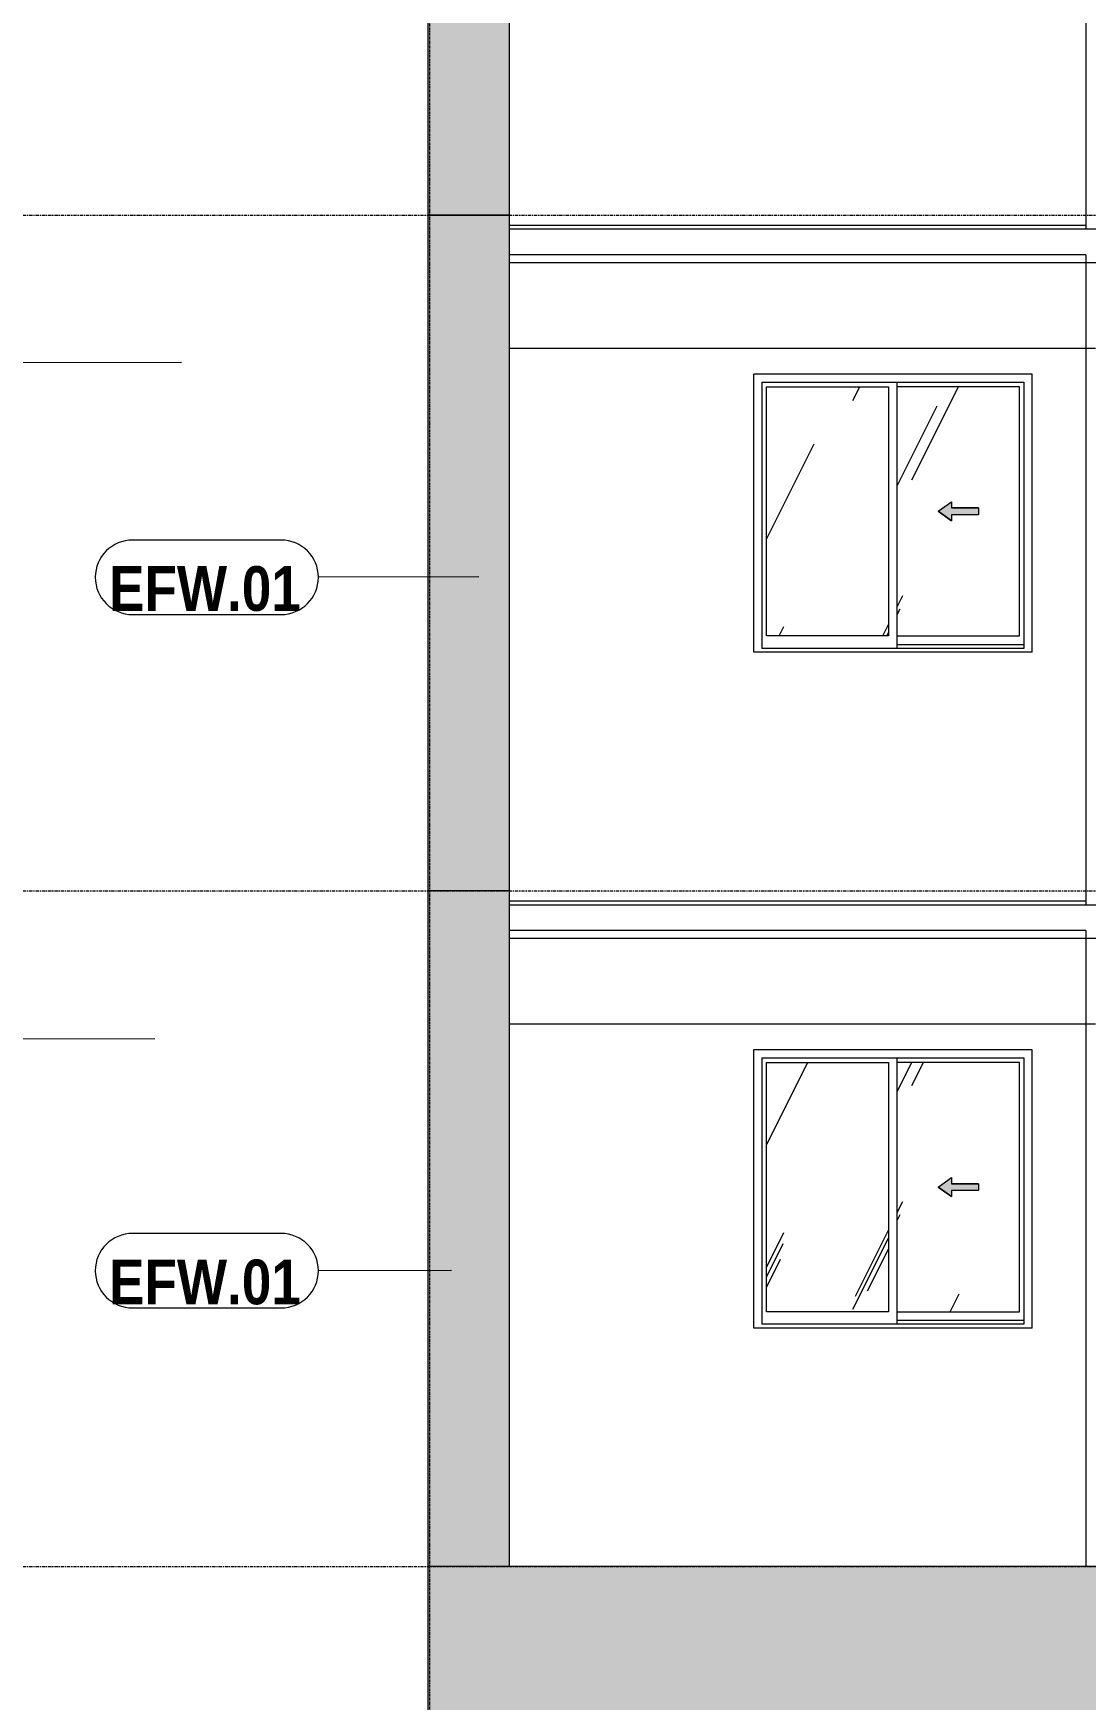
# Model space of a CAD drawing. Header units: millimetres. Extents: x 1240 to 198004, y -7796 to 35300.
# Drawn here: x 15242 to 20537, y 4930 to 13314 of the extents above; entities that cross this region are included whole.
import ezdxf

# ---------------------------------------------------------------- set-up
doc = ezdxf.new("R2010")
doc.units = ezdxf.units.MM
for name, pattern in [('1 NÉT CALL OUT', [6, 3, -3]), ('Centre', [31.75, 6.35, -4.7625, 15.875, -4.7625]), ('Grid Line', [22.225, 12.7, -3.175, 3.175, -3.175])]:
    doc.linetypes.add(name, pattern=pattern)
for name, color, linetype, lineweight in [('0-1', 7, 'Continuous', 5), ('A-DETL-GENF', 92, 'Continuous', 9), ('A-DETL-GENF-2', 92, '1 NÉT CALL OUT', 9), ('A-FLOR', 192, 'Continuous', 9), ('A-FLOR-2', 7, 'Continuous', 9), ('A-FLOR-LEVL-2', 51, 'Centre', 9), ('A-GLAZ', 151, 'Continuous', 9), ('A-GLAZ-3', 7, '1 NÉT CALL OUT', 9), ('A-WALL', 113, 'Continuous', 9), ('A-WALL-IDEN', 211, 'Continuous', 9), ('A-WALL-PATT-3', 111, 'Continuous', 5), ('S-BEAM-3', 7, 'Continuous', 9), ('S-GRID-1', 1, 'Grid Line', 9)]:
    doc.layers.add(name, color=color, linetype=linetype, lineweight=lineweight)
doc.styles.add('Arial_B', font='arialbd.ttf', dxfattribs={"width": 0.85, "height": 225})
pattern_1 = [(63.435, (2168, 104.33), (-0.001, 1524), [532.46, -2875.3]), (63.435, (644, 104.33), (-0.001, 1524.001), [532.46, -2875.3]), (63.435, (2897.55, 398.8), (-0.001, 1524), [532.46, -2875.3]), (63.435, (1373.55, 398.8), (-0.001, 1524.001), [532.46, -2875.3]), (63.435, (2787.1, 294.83), (-0.001, 1524), [532.46, -2875.3]), (63.435, (1263.1, 294.83), (-0.001, 1524.001), [532.46, -2875.3]), (63.435, (2674.6, 890.1), (-0.001, 1524), [258.8, -3148.965]), (63.435, (1150.6, 890.1), (-0.001, 1524.001), [258.8, -3148.965]), (63.435, (2600.96, 797.95), (-0.001, 1524), [532.46, -2875.3]), (63.435, (1076.96, 797.95), (-0.001, 1524.001), [532.46, -2875.3]), (63.435, (2613.95, 864.1), (-0.001, 1524), [532.46, -2875.3]), (63.435, (1089.95, 864.1), (-0.001, 1524.001), [532.46, -2875.3]), (63.435, (1999.1, 573.94), (-0.001, 1524), [532.46, -2875.3]), (63.435, (475.1, 573.94), (-0.001, 1524.001), [532.46, -2875.3]), (63.435, (2012.1, 651.9), (-0.001, 1524), [532.46, -2875.3]), (63.435, (488.1, 651.9), (-0.001, 1524.001), [532.46, -2875.3]), (63.435, (2015.6, 708.1), (-0.001, 1524), [532.46, -2875.3]), (63.435, (491.6, 708.1), (-0.001, 1524.001), [532.46, -2875.3])]

# ---------------------------------------------------------------- blocks, each defined once
blk = doc.blocks.new('NCV_TKTC_KET CAU_rvt-1-TKCS_MẶT ĐỨNG NỘI KHU 1')
at = {"layer": 'A-FLOR-2'}
for p, q in [((17636.9, 12330), (23335.3, 12330)), ((23335.3, 12160), (17636.9, 12160)), ((17636.9, 8930), (23335.3, 8930)), ((23335.3, 8760), (17636.9, 8760))]:
    blk.add_line(p, q, dxfattribs=at)
at = {"layer": 'S-BEAM-3'}
for p, q in [((17636.9, 12330), (23335.3, 12330)), ((17636.9, 11730), (20586.9, 11730)), ((17636.9, 8930), (23335.3, 8930)), ((17636.9, 8330), (20586.9, 8330))]:
    blk.add_line(p, q, dxfattribs=at)
blk = doc.blocks.new('1_FAMILY RVT - W01-WxH 1400x1400xmm-411185-TKCS_MẶT ĐỨNG NỘI KHU 1')
at = {"layer": 'A-DETL-GENF-2'}
blk.add_hatch(color=256, dxfattribs=at).paths.add_polyline_path([(19862.4, 7462.1), (19862.4, 7492.6), (19997.9, 7492.6), (19997.9, 7526.5), (19862.4, 7526.5), (19862.4, 7557), (19794.7, 7509.5)])
at = {"layer": 'A-GLAZ'}
h = blk.add_hatch(dxfattribs=at)
h.set_pattern_fill('FP_2', color=256, style=0, pattern_type=2)
h.set_pattern_definition(pattern_1)
h.paths.add_polyline_path([(19544.7, 6882.5), (19544.7, 8136.5), (18930.4, 8136.5), (18930.4, 6882.5), (19287.9, 6882.5)])
h = blk.add_hatch(dxfattribs=at)
h.set_pattern_fill('FP_2', color=256, style=0, pattern_type=2)
h.set_pattern_definition(pattern_1)
h.paths.add_polyline_path([(20203.4, 6882.5), (20203.4, 8136.5), (19589.2, 8136.5), (19589.2, 6882.5)])
h.paths.add_polyline_path([(19862.4, 7462.1), (19794.7, 7509.5), (19862.4, 7557), (19862.4, 7526.5), (19997.9, 7526.5), (19997.9, 7492.6), (19862.4, 7492.6)])
at = {"layer": 'A-DETL-GENF'}
for p, q in [((19794.7, 7509.5), (19862.4, 7557)), ((19794.7, 7509.5), (19862.4, 7557)), ((19862.4, 7557), (19862.4, 7526.5)), ((19862.4, 7557), (19862.4, 7526.5)), ((19794.7, 7509.5), (19862.4, 7462.1)), ((19862.4, 7462.1), (19794.7, 7509.5)), ((19997.9, 7526.5), (19862.4, 7526.5)), ((19862.4, 7526.5), (19997.9, 7526.5)), ((19862.4, 7492.6), (19862.4, 7462.1)), ((19997.9, 7492.6), (19862.4, 7492.6)), ((19862.4, 7492.6), (19862.4, 7462.1)), ((19997.9, 7492.6), (19862.4, 7492.6)), ((19997.9, 7526.5), (19997.9, 7492.6)), ((19997.9, 7526.5), (19997.9, 7492.6))]:
    blk.add_line(p, q, dxfattribs=at)
at = {"layer": 'A-GLAZ'}
for p, q in [((20266.9, 8200), (18866.9, 8200)), ((18866.9, 6800), (18866.9, 8200)), ((18907.9, 8159.1), (18907.9, 6819)), ((18907.9, 8159.1), (20226, 8159.1)), ((18930.4, 8136.5), (19544.7, 8136.5)), ((18930.4, 6882.5), (18930.4, 8136.5)), ((19544.7, 8136.5), (19544.7, 6882.5)), ((19589.2, 6819), (19589.2, 8159.1)), ((20203.4, 8136.5), (19589.2, 8136.5)), ((20203.4, 6882.5), (20203.4, 8136.5)), ((20226, 8159.1), (20226, 6819)), ((20266.9, 6800), (20266.9, 8200)), ((19544.7, 6882.5), (18930.4, 6882.5)), ((19589.2, 6882.5), (20203.4, 6882.5)), ((20266.9, 6800), (18866.9, 6800)), ((20226, 6819), (18907.9, 6819)), ((20226, 6838.1), (19589.2, 6838.1)), ((20226, 6838.1), (19589.2, 6838.1))]:
    blk.add_line(p, q, dxfattribs=at)
blk = doc.blocks.new('1_FAMILY RVT - W01-WxH 1400x1400xmm-V270-TKCS_MẶT ĐỨNG NỘI KHU 1')
at = {"layer": 'A-DETL-GENF-2'}
blk.add_hatch(color=256, dxfattribs=at).paths.add_polyline_path([(19862.4, 10862.1), (19862.4, 10892.6), (19997.9, 10892.6), (19997.9, 10926.5), (19862.4, 10926.5), (19862.4, 10957), (19794.7, 10909.5)])
at = {"layer": 'A-GLAZ'}
h = blk.add_hatch(dxfattribs=at)
h.set_pattern_fill('FP_2', color=256, style=0, pattern_type=2)
h.set_pattern_definition(pattern_1)
h.paths.add_polyline_path([(18930.4, 10282.6), (19544.7, 10282.6), (19544.7, 11536.5), (18930.4, 11536.5), (18930.4, 11160.1)])
h = blk.add_hatch(dxfattribs=at)
h.set_pattern_fill('FP_2', color=256, style=0, pattern_type=2)
h.set_pattern_definition(pattern_1)
h.paths.add_polyline_path([(20203.4, 10282.6), (20203.4, 11536.5), (19589.2, 11536.5), (19589.2, 10282.6)])
h.paths.add_polyline_path([(19862.4, 10862.1), (19794.7, 10909.5), (19862.4, 10957), (19862.4, 10926.5), (19997.9, 10926.5), (19997.9, 10892.6), (19862.4, 10892.6)])
at = {"layer": 'A-DETL-GENF'}
for p, q in [((19794.7, 10909.5), (19862.4, 10957)), ((19794.7, 10909.5), (19862.4, 10957)), ((19794.7, 10909.5), (19862.4, 10862.1)), ((19862.4, 10862.1), (19794.7, 10909.5)), ((19862.4, 10957), (19862.4, 10926.5)), ((19862.4, 10957), (19862.4, 10926.5)), ((19997.9, 10926.5), (19862.4, 10926.5)), ((19862.4, 10926.5), (19997.9, 10926.5)), ((19997.9, 10926.5), (19997.9, 10892.6)), ((19997.9, 10926.5), (19997.9, 10892.6)), ((19862.4, 10892.6), (19862.4, 10862.1)), ((19997.9, 10892.6), (19862.4, 10892.6)), ((19862.4, 10892.6), (19862.4, 10862.1)), ((19997.9, 10892.6), (19862.4, 10892.6))]:
    blk.add_line(p, q, dxfattribs=at)
at = {"layer": 'A-GLAZ'}
for p, q in [((20266.9, 11600), (18866.9, 11600)), ((18866.9, 10200), (18866.9, 11600)), ((20266.9, 10200), (20266.9, 11600)), ((18907.9, 11559.1), (18907.9, 10219)), ((18907.9, 11559.1), (20226, 11559.1)), ((18930.4, 11536.5), (19544.7, 11536.5)), ((18930.4, 10282.6), (18930.4, 11536.5)), ((19544.7, 11536.5), (19544.7, 10282.6)), ((19589.2, 10219), (19589.2, 11559.1)), ((20203.4, 11536.5), (19589.2, 11536.5)), ((20203.4, 10282.6), (20203.4, 11536.5)), ((20226, 11559.1), (20226, 10219)), ((19544.7, 10282.6), (18930.4, 10282.6)), ((19589.2, 10282.6), (20203.4, 10282.6)), ((20226, 10238.1), (19589.2, 10238.1)), ((20226, 10238.1), (19589.2, 10238.1)), ((20266.9, 10200), (18866.9, 10200)), ((20226, 10219), (18907.9, 10219))]:
    blk.add_line(p, q, dxfattribs=at)
blk = doc.blocks.new('CTL_WALL TAG NO MARK - 10-2062273-TKCS_MẶT ĐỨNG NỘI KHU 1')
at = {"layer": 'A-WALL-IDEN'}
for p, q in [((16488.7, 30459.2), (15741, 30459.2)), ((15741, 30084.2), (16488.7, 30084.2))]:
    blk.add_line(p, q, dxfattribs=at)
for centre, start, end in [((15741, 30271.7), 90, 270), ((16488.7, 30271.7), 270, 90)]:
    blk.add_arc(centre, 187.5, start, end, dxfattribs=at)

msp = doc.modelspace()

# ---------------------------------------------------------------- hatches: boundary and pattern name
at = {"layer": 'A-WALL-PATT-3'}
for points in [[(17636.9, 12400), (17636.9, 15800), (17226.9, 15800), (17226.9, 12400)], [(17636.9, 9000), (17636.9, 12400), (17226.9, 12400), (17226.9, 9000)], [(17636.9, 5600), (17636.9, 9000), (17226.9, 9000), (17226.9, 5600)]]:
    msp.add_hatch(color=256, dxfattribs=at).paths.add_polyline_path(points)
h = msp.add_hatch(color=256, dxfattribs=at)
h.paths.add_polyline_path([(17236.9, 2200), (17236.9, 3290), (17226.9, 3290), (17226.9, 2200)])
h.paths.add_polyline_path([(17236.9, 3300), (17236.9, 4690), (17226.9, 4690), (17226.9, 3300)])
h.paths.add_polyline_path([(17226.9, 4700), (17236.9, 4700), (17236.9, 5600), (17226.9, 5600)])
h = msp.add_hatch(color=256, dxfattribs=at)
h.paths.add_polyline_path([(23162.9, 2200), (23336.9, 2200), (23336.9, 3290), (17236.9, 3290), (17236.9, 2200), (20579.6, 2200)])
h.paths.add_polyline_path([(17996.2, 3300), (23335.3, 3300), (23335.3, 4690), (17236.9, 4690), (17236.9, 3300), (17350.4, 3300)])
h.paths.add_polyline_path([(17236.9, 4700), (23336.9, 4700), (23337.4, 5600), (17236.9, 5600)])

# ---------------------------------------------------------------- linework, layer by layer
at = {"layer": 'A-FLOR'}
for p, q in [((20536.9, 12350), (20536.9, 12330)), ((20536.9, 8950), (20536.9, 8930))]:
    msp.add_line(p, q, dxfattribs=at)
at = {"layer": 'A-FLOR-LEVL-2'}
for p, q in [((1240.2, 12400), (91585, 12400)), ((1240.2, 9000), (91585, 9000)), ((1240.2, 5600), (91585, 5600))]:
    msp.add_line(p, q, dxfattribs=at)
at = {"layer": 'A-WALL'}
for p, q in [((17636.9, 5600), (17636.9, 29400)), ((17226.9, 26000), (17226.9, 4700)), ((20536.9, 15600), (20536.9, 12350)), ((17636.9, 12400), (17226.9, 12400)), ((17226.9, 12400), (17636.9, 12400)), ((17636.9, 12350), (20536.9, 12350)), ((20536.9, 12200), (17636.9, 12200)), ((20536.9, 12200), (20536.9, 8950)), ((17636.9, 9000), (17226.9, 9000)), ((17636.9, 8950), (20536.9, 8950)), ((20536.9, 8800), (17636.9, 8800)), ((20536.9, 8800), (20536.9, 5600)), ((23337.4, 5600), (17226.9, 5600))]:
    msp.add_line(p, q, dxfattribs=at)
at = {"layer": 'A-WALL-IDEN'}
for p, q in [((15986.6, 11657.5), (14626.2, 11656)), ((17483.9, 10579), (16676.2, 10577.5)), ((15853.5, 8255.1), (14631.2, 8253.6)), ((17345.8, 7090.2), (16676.2, 7088.7))]:
    msp.add_line(p, q, dxfattribs=at)
at = {"layer": 'S-GRID-1'}
msp.add_line((17236.9, -2695.9), (17236.9, 30542.5), dxfattribs=at)

# ---------------------------------------------------------------- block references
at = {"layer": '0-1'}
msp.add_blockref('NCV_TKTC_KET CAU_rvt-1-TKCS_MẶT ĐỨNG NỘI KHU 1', (0, 0), dxfattribs=at)
at = {"layer": 'A-GLAZ-3'}
for name in ['1_FAMILY RVT - W01-WxH 1400x1400xmm-V270-TKCS_MẶT ĐỨNG NỘI KHU 1', '1_FAMILY RVT - W01-WxH 1400x1400xmm-411185-TKCS_MẶT ĐỨNG NỘI KHU 1']:
    msp.add_blockref(name, (0, 0), dxfattribs=at)
at = {"layer": 'A-WALL-IDEN'}
for p in [(0, -19694.2), (0, -23183)]:
    msp.add_blockref('CTL_WALL TAG NO MARK - 10-2062273-TKCS_MẶT ĐỨNG NỘI KHU 1', p, dxfattribs=at)

# ---------------------------------------------------------------- texts
at = {"layer": 'A-WALL-IDEN', "char_height": 225, "width": 995.775, "attachment_point": 5, "line_spacing_factor": 0.936439, "style": 'Arial_B'}
for insert in [(16105.5, 10519.4), (16105.5, 7030.6)]:
    msp.add_mtext('\\pt6.37425,12.75075,19.125,25.49925,31.87575,38.25,44.62425,51.00075,57.375,63.74925,70.12575,76.5,82.87425,89.25075,95.625,101.99925,108.37575,114.75,121.12425,127.50075,133.875,140.24925,146.62575,153,159.37425,165.75075,172.125,178.49925,184.87575,191.25,197.62425,204.00075;EFW.01', dxfattribs=dict(at, insert=insert))

doc.saveas('drawing.dxf')
